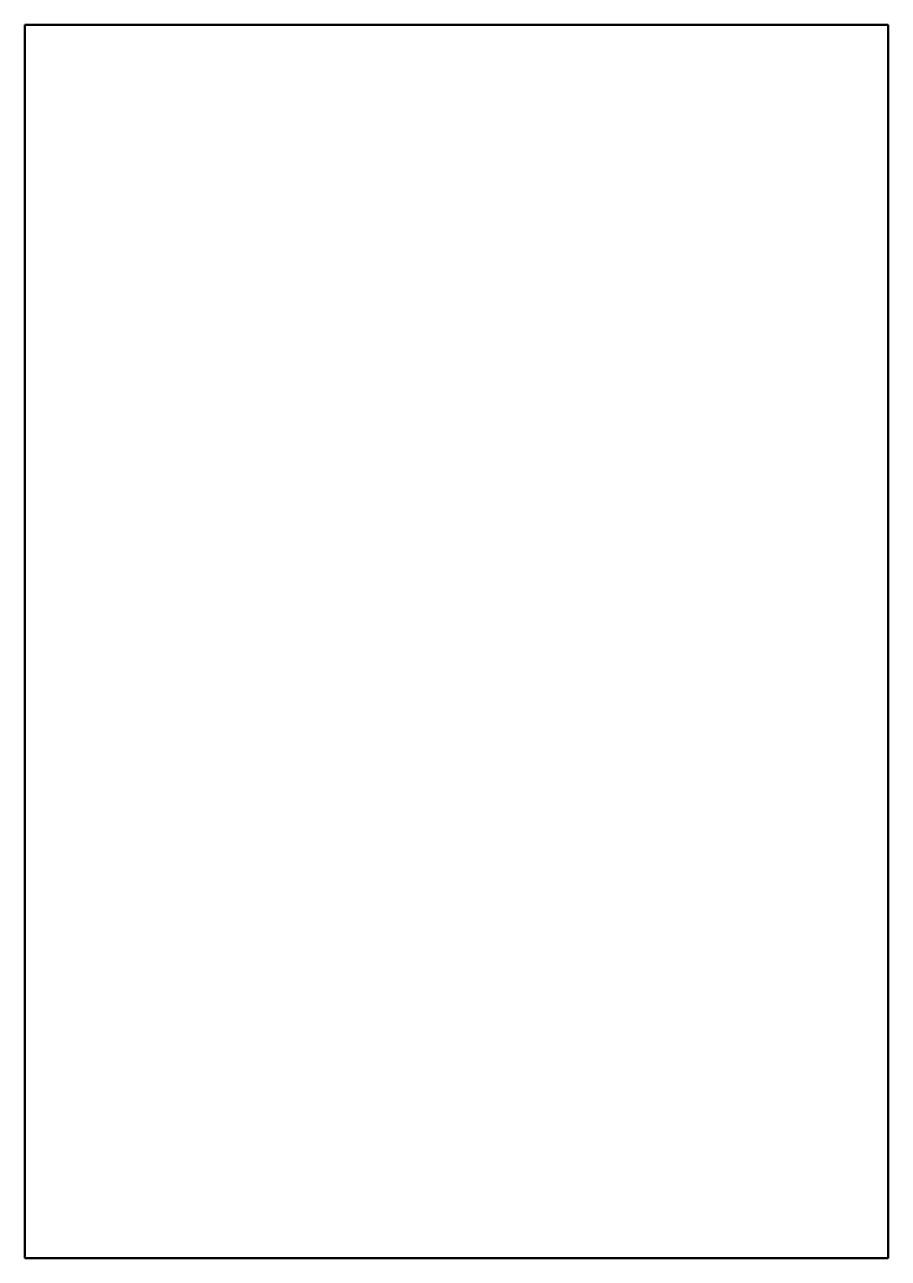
# Model space of a CAD drawing. Header units: millimetres. Extents: x 0 to 175, y 0 to 250.
import ezdxf

# ---------------------------------------------------------------- set-up
doc = ezdxf.new("R2010")
doc.units = ezdxf.units.MM
doc.layers.add('Rahmen', color=7, linetype='CONTINUOUS', lineweight=50)

msp = doc.modelspace()

# ---------------------------------------------------------------- linework, layer by layer
at = {"layer": 'Rahmen'}
for p, q in [((175, 250), (0, 250)), ((0, 250), (0, 0)), ((175, 0), (175, 250)), ((0, 0), (175, 0))]:
    msp.add_line(p, q, dxfattribs=at)

doc.saveas('drawing.dxf')
